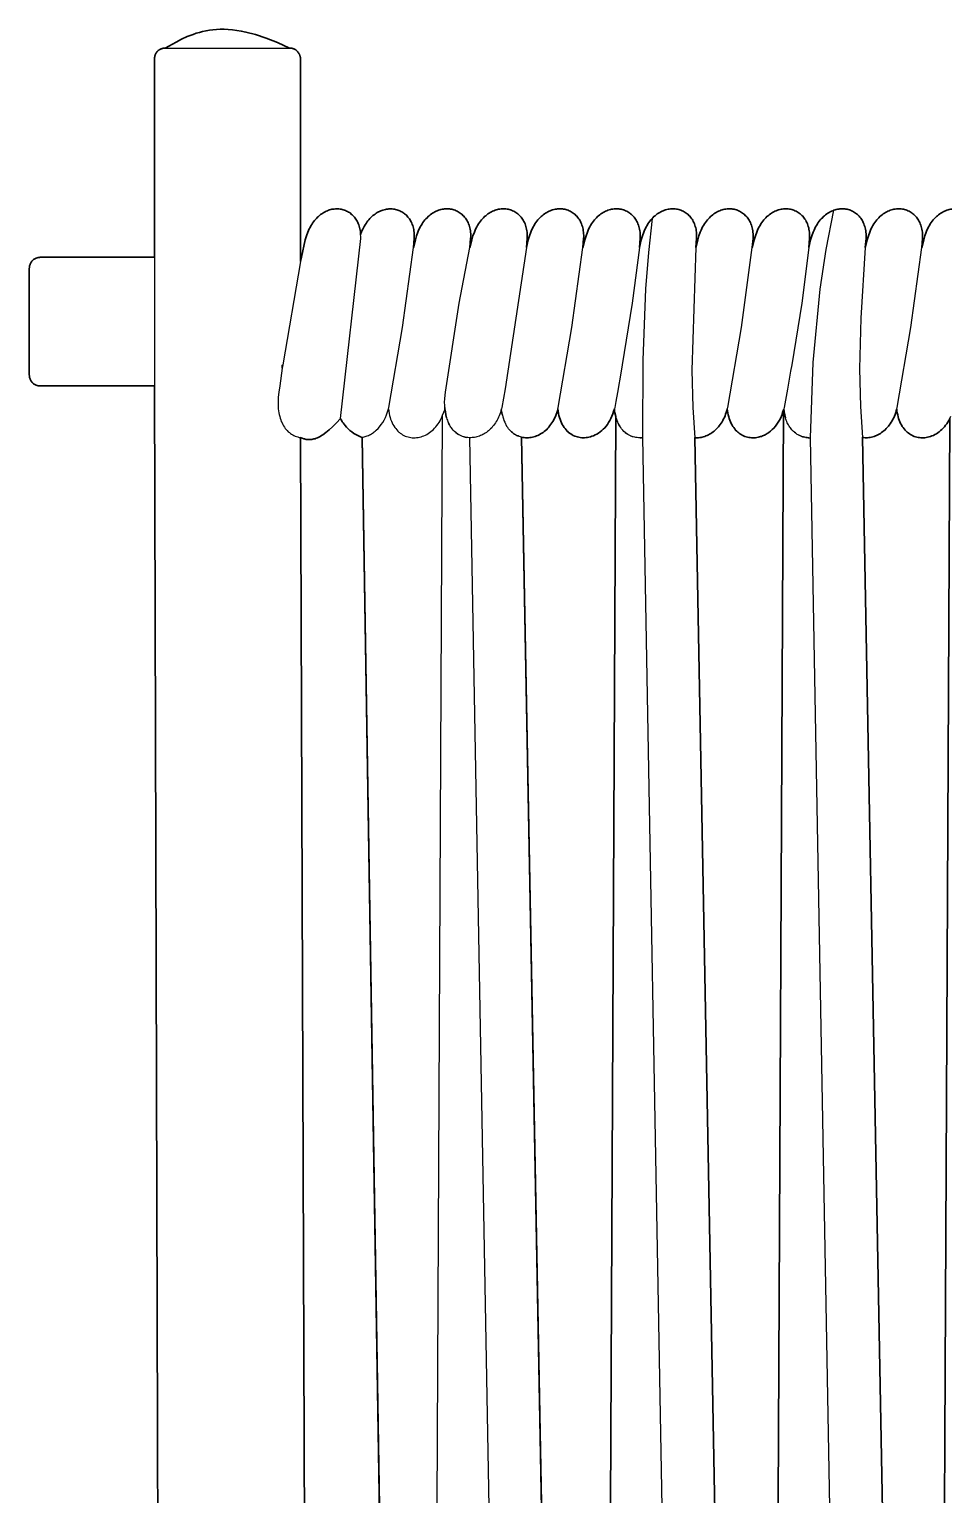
# Model space of a CAD drawing. Header units: millimetres. Extents: x 0 to 1881, y -1115 to 723.
# Drawn here: x 116.5 to 218.2, y 551.6 to 713.3 of the extents above; entities that cross this region are included whole.
import ezdxf

# ---------------------------------------------------------------- set-up
doc = ezdxf.new("R2010")
doc.units = ezdxf.units.MM
doc.layers.add('Blocks', color=7, linetype='Continuous')
doc.layers.add('Blocks$Inner', color=7, linetype='Continuous', lineweight=25, true_color=0x007f00)
doc.layers.add('Blocks$Outline', color=7, linetype='Continuous', lineweight=35, true_color=0xff3f3f)

# ---------------------------------------------------------------- blocks, each defined once
blk = doc.blocks.new('PK4 Lounge Chair Front')
at = {"layer": 'Blocks$Inner'}
for p, q in [((162.38, 671.46), (162.43, 671.61)), ((199.74, 671.34), (198.3, 377.76)), ((181.23, 670.62), (179.8, 377.9)), ((218.08, 670.39), (216.65, 377.51)), ((153.25, 668.31), (157.94, 377.9)), ((176.26, 378.12), (170.84, 668.33)), ((182.28, 668.85), (182.42, 668.74)), ((202.54, 668.27), (202.71, 668.27))]:
    blk.add_line(p, q, dxfattribs=at)
for points in [[(146.44, 687.72), (146.44, 688.18), (146.44, 710.07), (146.44, 710.13), (146.43, 710.19), (146.43, 710.25), (146.42, 710.31), (146.4, 710.37), (146.39, 710.43), (146.37, 710.48), (146.35, 710.54), (146.32, 710.59), (146.3, 710.64), (146.27, 710.69), (146.24, 710.74), (146.2, 710.79), (146.17, 710.83), (146.13, 710.88), (146.09, 710.92), (146.05, 710.96), (146.01, 711), (145.96, 711.03), (145.92, 711.07), (145.87, 711.1), (145.82, 711.13), (145.77, 711.16), (145.71, 711.18), (145.66, 711.2), (145.61, 711.22), (145.55, 711.24), (145.49, 711.25), (145.43, 711.26), (145.37, 711.27), (145.31, 711.27), (145.25, 711.28), (143.91, 711.89), (142.66, 712.38), (141.5, 712.76), (140.42, 713.04), (139.91, 713.15), (139.41, 713.23), (138.94, 713.29), (138.48, 713.33), (138.03, 713.35), (137.6, 713.35), (137.19, 713.33), (136.78, 713.3), (136.39, 713.25), (136.02, 713.18), (135.65, 713.1), (135.29, 713.01), (134.94, 712.91), (134.61, 712.79), (133.95, 712.54), (133.32, 712.25), (132.71, 711.94), (131.52, 711.28), (145.25, 711.28)], [(131.52, 711.28), (131.46, 711.27), (131.4, 711.27), (131.34, 711.26), (131.28, 711.25), (131.22, 711.24), (131.17, 711.22), (131.11, 711.2), (131.06, 711.18), (131, 711.16), (130.95, 711.13), (130.9, 711.1), (130.86, 711.07), (130.81, 711.03), (130.76, 711), (130.72, 710.96), (130.68, 710.92), (130.64, 710.88), (130.6, 710.83), (130.57, 710.79), (130.53, 710.74), (130.5, 710.69), (130.47, 710.64), (130.45, 710.59), (130.42, 710.54), (130.41, 710.51), (130.4, 710.48), (130.38, 710.43), (130.37, 710.37), (130.36, 710.31), (130.34, 710.25), (130.34, 710.19), (130.33, 710.13), (130.33, 710.07), (130.33, 688.18), (130.33, 673.98), (131.02, 430.52)], [(150.87, 670.38), (150.87, 670.38), (150.87, 670.38), (150.87, 670.39), (153.09, 690.24), (153.09, 690.36), (153.09, 690.48), (153.08, 690.7), (153.07, 690.87), (153.05, 691.03), (153.03, 691.19), (153, 691.34), (152.96, 691.49), (152.92, 691.63), (152.88, 691.77), (152.82, 691.9), (152.77, 692.03), (152.7, 692.16), (152.64, 692.28), (152.57, 692.39), (152.49, 692.5), (152.41, 692.6), (152.32, 692.7), (152.23, 692.79), (152.14, 692.88), (152.05, 692.96), (151.95, 693.04), (151.84, 693.11), (151.74, 693.18), (151.63, 693.24), (151.52, 693.29), (151.41, 693.34), (151.29, 693.39), (151.17, 693.42), (151.05, 693.46), (150.93, 693.48), (150.81, 693.5), (150.68, 693.52), (150.56, 693.53), (150.43, 693.53), (150.31, 693.52), (150.18, 693.51), (150.05, 693.5), (149.92, 693.48), (149.79, 693.45), (149.66, 693.41), (149.54, 693.37), (149.41, 693.32), (149.28, 693.27), (149.16, 693.21), (149.03, 693.14), (148.91, 693.07), (148.79, 692.99), (148.67, 692.9), (148.55, 692.81), (148.43, 692.7), (148.32, 692.6), (148.2, 692.48), (148.09, 692.36), (147.99, 692.23), (147.88, 692.09), (147.78, 691.95), (147.68, 691.8), (147.59, 691.64), (147.5, 691.48), (147.41, 691.31), (147.25, 690.94), (147.11, 690.54), (146.98, 690.12), (146.54, 688.18), (146.44, 687.72), (144.5, 676.3), (144.44, 675.96), (144.44, 676.29), (144.5, 676.3)], [(147.53, 376.1), (146.44, 668.28), (146.8, 668.16), (146.89, 668.14), (146.98, 668.11), (147.08, 668.09), (147.17, 668.08), (147.27, 668.07), (147.37, 668.06), (147.48, 668.06), (147.59, 668.07), (147.7, 668.08), (147.81, 668.1), (147.93, 668.13), (148.06, 668.16), (148.18, 668.21), (148.32, 668.27), (148.46, 668.33), (148.6, 668.41), (148.75, 668.5), (148.91, 668.6), (149.24, 668.84), (149.6, 669.13), (149.99, 669.48), (150.41, 669.9), (150.87, 670.39), (150.87, 670.38), (150.88, 670.37), (150.9, 670.32), (150.93, 670.25), (150.99, 670.15), (151.05, 670.04), (151.14, 669.9), (151.25, 669.75), (151.37, 669.6), (151.52, 669.43), (151.69, 669.26), (151.89, 669.08), (152.1, 668.91), (152.35, 668.74), (152.48, 668.66), (152.62, 668.59), (152.76, 668.51), (152.92, 668.44), (153.08, 668.37), (153.25, 668.31), (153.36, 668.33), (153.48, 668.36), (153.59, 668.39), (153.71, 668.43), (153.82, 668.47), (153.94, 668.52), (154.05, 668.58), (154.16, 668.63), (154.27, 668.7), (154.38, 668.77), (154.49, 668.84), (154.59, 668.92), (154.7, 669), (154.8, 669.09), (155, 669.27), (155.18, 669.48), (155.36, 669.71), (155.53, 669.95), (155.68, 670.22), (155.82, 670.5), (155.95, 670.8), (156.06, 671.12), (156.15, 671.46), (156.19, 671.61), (157.71, 680.43), (158.91, 689.27), (158.99, 690.24), (159, 690.42), (159, 690.6), (158.99, 690.76), (158.98, 690.93), (158.96, 691.09), (158.94, 691.24), (158.91, 691.39), (158.87, 691.54), (158.83, 691.68), (158.78, 691.82), (158.73, 691.95), (158.67, 692.08), (158.6, 692.2), (158.53, 692.31), (158.46, 692.43), (158.38, 692.53), (158.3, 692.63), (158.22, 692.73), (158.13, 692.82), (158.03, 692.91), (157.94, 692.99), (157.84, 693.06), (157.73, 693.13), (157.63, 693.2), (157.52, 693.25), (157.41, 693.31), (157.29, 693.35), (157.18, 693.4), (157.06, 693.43), (156.94, 693.46), (156.82, 693.49), (156.7, 693.5), (156.57, 693.52), (156.45, 693.52), (156.32, 693.52), (156.19, 693.52), (156.07, 693.51), (155.94, 693.49), (155.81, 693.46), (155.68, 693.43), (155.55, 693.4), (155.43, 693.36), (155.3, 693.31), (155.17, 693.25), (155.05, 693.19), (154.92, 693.12), (154.8, 693.04), (154.68, 692.96), (154.56, 692.87), (154.44, 692.78), (154.32, 692.67), (154.21, 692.57), (154.1, 692.45), (153.99, 692.33), (153.88, 692.2), (153.78, 692.06), (153.68, 691.91), (153.58, 691.76), (153.49, 691.6), (153.4, 691.44), (153.31, 691.27), (153.23, 691.09), (153.08, 690.7)], [(165.14, 689.27), (165.22, 690.24), (165.23, 690.43), (165.23, 690.61), (165.23, 690.79), (165.21, 690.96), (165.19, 691.12), (165.16, 691.29), (165.13, 691.44), (165.09, 691.59), (165.04, 691.74), (164.99, 691.88), (164.93, 692.01), (164.86, 692.14), (164.79, 692.27), (164.72, 692.39), (164.64, 692.5), (164.56, 692.61), (164.47, 692.71), (164.37, 692.81), (164.28, 692.9), (164.18, 692.98), (164.07, 693.06), (163.96, 693.13), (163.85, 693.2), (163.74, 693.26), (163.62, 693.32), (163.5, 693.37), (163.38, 693.41), (163.26, 693.45), (163.13, 693.48), (163, 693.5), (162.87, 693.52), (162.74, 693.53), (162.61, 693.53), (162.48, 693.53), (162.35, 693.52), (162.21, 693.51), (162.08, 693.48), (161.94, 693.45), (161.81, 693.42), (161.68, 693.37), (161.54, 693.32), (161.41, 693.27), (161.28, 693.2), (161.15, 693.13), (161.02, 693.05), (160.89, 692.97), (160.77, 692.87), (160.65, 692.77), (160.52, 692.67), (160.41, 692.55), (160.29, 692.43), (160.18, 692.3), (160.07, 692.16), (159.96, 692.01), (159.86, 691.86), (159.76, 691.7), (159.66, 691.53), (159.57, 691.35), (159.48, 691.16), (159.4, 690.97), (159.25, 690.56), (159.12, 690.12), (158.91, 689.27)], [(162.33, 671.27), (162.36, 671.36), (162.38, 671.46), (162.36, 671.81), (162.35, 672.18), (162.37, 672.57), (162.4, 672.98), (162.43, 673.29), (163.95, 683.13), (165.14, 689.27), (165.35, 690.12), (165.48, 690.56), (165.63, 690.97), (165.71, 691.16), (165.8, 691.35), (165.89, 691.53), (165.99, 691.7), (166.09, 691.86), (166.19, 692.01), (166.3, 692.16), (166.41, 692.3), (166.52, 692.43), (166.64, 692.55), (166.76, 692.67), (166.88, 692.77), (167, 692.87), (167.13, 692.97), (167.25, 693.05), (167.38, 693.13), (167.51, 693.2), (167.64, 693.27), (167.78, 693.32), (167.91, 693.37), (168.04, 693.42), (168.18, 693.45), (168.31, 693.48), (168.44, 693.51), (168.58, 693.52), (168.71, 693.53), (168.84, 693.53), (168.98, 693.53), (169.11, 693.52), (169.24, 693.5), (169.36, 693.48), (169.49, 693.45), (169.61, 693.41), (169.74, 693.37), (169.85, 693.32), (169.97, 693.26), (170.09, 693.2), (170.2, 693.13), (170.3, 693.06), (170.41, 692.98), (170.51, 692.9), (170.61, 692.81), (170.7, 692.71), (170.79, 692.61), (170.87, 692.5), (170.95, 692.39), (171.03, 692.27), (171.1, 692.14), (171.16, 692.01), (171.22, 691.88), (171.27, 691.74), (171.32, 691.59), (171.36, 691.44), (171.39, 691.29), (171.42, 691.12), (171.44, 690.96), (171.46, 690.79), (171.46, 690.61), (171.46, 690.43), (171.46, 690.24), (171.38, 689.27), (169.03, 673.68), (168.66, 671.61), (168.61, 671.46), (168.56, 671.26), (168.5, 671.07), (168.44, 670.88), (168.37, 670.7), (168.3, 670.53), (168.22, 670.36), (168.14, 670.2), (168.05, 670.05), (167.96, 669.9), (167.86, 669.76), (167.76, 669.62), (167.65, 669.49), (167.55, 669.37), (167.43, 669.25), (167.32, 669.14), (167.2, 669.04), (167.08, 668.94)], [(190.07, 689.27), (190.15, 690.24), (190.16, 690.43), (190.16, 690.61), (190.15, 690.79), (190.14, 690.96), (190.12, 691.12), (190.09, 691.29), (190.06, 691.44), (190.01, 691.59), (189.97, 691.74), (189.91, 691.88), (189.86, 692.01), (189.79, 692.14), (189.72, 692.27), (189.65, 692.39), (189.57, 692.5), (189.48, 692.61), (189.4, 692.71), (189.3, 692.81), (189.21, 692.9), (189.1, 692.98), (189, 693.06), (188.89, 693.13), (188.78, 693.2), (188.67, 693.26), (188.55, 693.32), (188.43, 693.37), (188.31, 693.41), (188.19, 693.45), (188.06, 693.48), (187.93, 693.5), (187.8, 693.52), (187.67, 693.53), (187.54, 693.53), (187.41, 693.53), (187.27, 693.52), (187.14, 693.51), (187.01, 693.48), (186.87, 693.45), (186.74, 693.42), (186.6, 693.37), (186.47, 693.32), (186.34, 693.27), (186.21, 693.2), (186.08, 693.13), (185.95, 693.05), (185.82, 692.97), (185.7, 692.87), (185.57, 692.77), (185.45, 692.67), (185.33, 692.55), (185.22, 692.43), (185.1, 692.3), (184.99, 692.16), (184.89, 692.01), (184.78, 691.86), (184.69, 691.7), (184.59, 691.53), (184.5, 691.35), (184.41, 691.16), (184.33, 690.97), (184.18, 690.56), (184.05, 690.12), (183.84, 689.27), (183.05, 683.13), (181.95, 676.31), (181.84, 675.63), (181.42, 673.26), (181.24, 672.25), (181.12, 671.61), (181.08, 671.46), (181, 671.17), (180.91, 670.9), (180.81, 670.64), (180.7, 670.4), (180.58, 670.17), (180.45, 669.95), (180.31, 669.74), (180.16, 669.55), (180.01, 669.37), (179.85, 669.2), (179.68, 669.05), (179.51, 668.91), (179.33, 668.78), (179.14, 668.67), (178.96, 668.57), (178.77, 668.49), (178.61, 668.43), (178.45, 668.38), (178.28, 668.33), (178.12, 668.3), (177.96, 668.28), (177.8, 668.27), (177.64, 668.27), (177.48, 668.27), (177.32, 668.29), (177.16, 668.32), (177, 668.35), (176.85, 668.4), (176.7, 668.45), (176.55, 668.52), (176.41, 668.6), (176.27, 668.68), (176.14, 668.78), (176, 668.89), (175.94, 668.94), (175.88, 669), (175.76, 669.13), (175.64, 669.27), (175.53, 669.41), (175.43, 669.57), (175.33, 669.74), (175.24, 669.92), (175.16, 670.1), (175.09, 670.3), (175.02, 670.51), (174.96, 670.73), (174.91, 670.96), (174.88, 671.21), (174.85, 671.46), (174.79, 671.24), (174.72, 671.02), (174.65, 670.82), (174.57, 670.62), (174.48, 670.43), (174.39, 670.25), (174.3, 670.07), (174.19, 669.91), (174.08, 669.75), (173.97, 669.6), (173.85, 669.45), (173.73, 669.32), (173.61, 669.19), (173.48, 669.07), (173.34, 668.96), (173.21, 668.86), (173.07, 668.76), (172.93, 668.68), (172.78, 668.6), (172.64, 668.53), (172.49, 668.46), (172.34, 668.41), (172.19, 668.36), (172.04, 668.33), (171.89, 668.3), (171.74, 668.28), (171.59, 668.27), (171.44, 668.26), (171.28, 668.27), (171.14, 668.28), (170.99, 668.3), (170.84, 668.33), (170.71, 668.37), (170.58, 668.41), (170.45, 668.46), (170.32, 668.52), (170.38, 668.49), (170.45, 668.46)], [(177.61, 689.27), (177.69, 690.24), (177.7, 690.43), (177.7, 690.61), (177.69, 690.79), (177.68, 690.96), (177.65, 691.12), (177.63, 691.29), (177.59, 691.44), (177.55, 691.59), (177.5, 691.74), (177.45, 691.88), (177.39, 692.01), (177.33, 692.14), (177.26, 692.27), (177.18, 692.39), (177.1, 692.5), (177.02, 692.61), (176.93, 692.71), (176.84, 692.81), (176.74, 692.9), (176.64, 692.98), (176.54, 693.06), (176.43, 693.13), (176.32, 693.2), (176.2, 693.26), (176.09, 693.32), (175.97, 693.37), (175.85, 693.41), (175.72, 693.45), (175.6, 693.48), (175.47, 693.5), (175.34, 693.52), (175.21, 693.53), (175.08, 693.53), (174.94, 693.53), (174.81, 693.52), (174.68, 693.51), (174.54, 693.48), (174.41, 693.45), (174.27, 693.42), (174.14, 693.37), (174.01, 693.32), (173.88, 693.27), (173.74, 693.2), (173.61, 693.13), (173.49, 693.05), (173.36, 692.97), (173.23, 692.87), (173.11, 692.77), (172.99, 692.67), (172.87, 692.55), (172.75, 692.43), (172.64, 692.3), (172.53, 692.16), (172.42, 692.01), (172.32, 691.86), (172.22, 691.7), (172.13, 691.53), (172.03, 691.35), (171.95, 691.16), (171.86, 690.97), (171.71, 690.56), (171.58, 690.12), (171.38, 689.27)], [(174.85, 671.46), (174.89, 671.61), (176.4, 680.43), (177.61, 689.27), (177.82, 690.12), (177.95, 690.56), (178.1, 690.97), (178.18, 691.16), (178.27, 691.35), (178.36, 691.53), (178.45, 691.7), (178.55, 691.86), (178.66, 692.01), (178.76, 692.16), (178.87, 692.3), (178.99, 692.43), (179.1, 692.55), (179.22, 692.67), (179.34, 692.77), (179.46, 692.87), (179.59, 692.97), (179.72, 693.05), (179.85, 693.13), (179.98, 693.2), (180.11, 693.27), (180.24, 693.32), (180.37, 693.37), (180.51, 693.42), (180.64, 693.45), (180.77, 693.48), (180.91, 693.51), (181.04, 693.52), (181.18, 693.53), (181.31, 693.53), (181.44, 693.53), (181.57, 693.52), (181.7, 693.5), (181.83, 693.48), (181.95, 693.45), (182.08, 693.41), (182.2, 693.37), (182.32, 693.32), (182.44, 693.26), (182.55, 693.2), (182.66, 693.13), (182.77, 693.06), (182.87, 692.98), (182.97, 692.9), (183.07, 692.81), (183.16, 692.71), (183.25, 692.61), (183.34, 692.5), (183.42, 692.39), (183.49, 692.27), (183.56, 692.14), (183.62, 692.01), (183.68, 691.88), (183.74, 691.74), (183.78, 691.59), (183.82, 691.44), (183.86, 691.29), (183.89, 691.12), (183.91, 690.96), (183.92, 690.79), (183.93, 690.61), (183.93, 690.43), (183.92, 690.24), (183.84, 689.27)], [(183.91, 668.26), (184.06, 668.27), (184.21, 668.28), (184.27, 676.82), (184.57, 684.69), (184.87, 688.71), (185.28, 692.48)], [(189.95, 668.27), (190.09, 668.26), (190.22, 668.26), (190.36, 668.27), (190.5, 668.28), (190.64, 668.31), (190.78, 668.33), (190.91, 668.37), (191.05, 668.41), (191.19, 668.46), (191.32, 668.52), (191.45, 668.58), (191.59, 668.65), (191.72, 668.73), (191.84, 668.81), (191.97, 668.91), (192.09, 669), (192.21, 669.11), (192.33, 669.22), (192.44, 669.33), (192.56, 669.46), (192.66, 669.59), (192.77, 669.73), (192.87, 669.87), (192.96, 670.02), (193.05, 670.18), (193.14, 670.34), (193.22, 670.51), (193.29, 670.69), (193.36, 670.87), (193.43, 671.06), (193.49, 671.26), (193.54, 671.46), (193.59, 671.61), (195.1, 680.43), (196.3, 689.27), (196.38, 690.24), (196.39, 690.43), (196.39, 690.61), (196.39, 690.79), (196.37, 690.96), (196.35, 691.12), (196.32, 691.29), (196.29, 691.44), (196.25, 691.59), (196.2, 691.74), (196.15, 691.88), (196.09, 692.01), (196.02, 692.14), (195.95, 692.27), (195.88, 692.39), (195.8, 692.5), (195.72, 692.61), (195.63, 692.71), (195.53, 692.81), (195.44, 692.9), (195.34, 692.98), (195.23, 693.06), (195.12, 693.13), (195.01, 693.2), (194.9, 693.26), (194.78, 693.32), (194.66, 693.37), (194.54, 693.41), (194.42, 693.45), (194.29, 693.48), (194.16, 693.5), (194.03, 693.52), (193.9, 693.53), (193.77, 693.53), (193.64, 693.53), (193.51, 693.52), (193.37, 693.51), (193.24, 693.48), (193.1, 693.45), (192.97, 693.42), (192.84, 693.37), (192.7, 693.32), (192.57, 693.27), (192.44, 693.2), (192.31, 693.13), (192.18, 693.05), (192.05, 692.97), (191.93, 692.87), (191.81, 692.77), (191.68, 692.67), (191.57, 692.55), (191.45, 692.43), (191.34, 692.3), (191.23, 692.16), (191.12, 692.01), (191.02, 691.86), (190.92, 691.7), (190.82, 691.53), (190.73, 691.35), (190.64, 691.16), (190.56, 690.97), (190.41, 690.56), (190.28, 690.12), (190.07, 689.27), (189.63, 675.73), (189.74, 671.62), (189.95, 668.27), (195.37, 377.83)], [(208.77, 689.27), (208.85, 690.24), (208.86, 690.43), (208.86, 690.61), (208.85, 690.79), (208.84, 690.96), (208.81, 691.12), (208.79, 691.29), (208.75, 691.44), (208.71, 691.59), (208.66, 691.74), (208.61, 691.88), (208.55, 692.01), (208.49, 692.14), (208.42, 692.27), (208.34, 692.39), (208.26, 692.5), (208.18, 692.61), (208.09, 692.71), (208, 692.81), (207.9, 692.9), (207.8, 692.98), (207.7, 693.06), (207.59, 693.13), (207.48, 693.2), (207.36, 693.26), (207.25, 693.32), (207.13, 693.37), (207.01, 693.41), (206.88, 693.45), (206.76, 693.48), (206.63, 693.5), (206.5, 693.52), (206.37, 693.53), (206.24, 693.53), (206.1, 693.53), (205.97, 693.52), (205.84, 693.51), (205.7, 693.48), (205.57, 693.45), (205.43, 693.42), (205.3, 693.37), (205.17, 693.32), (205.04, 693.27), (204.9, 693.2), (204.77, 693.13), (204.64, 693.05), (204.52, 692.97), (204.39, 692.87), (204.27, 692.77), (204.15, 692.67), (204.03, 692.55), (203.91, 692.43), (203.8, 692.3), (203.69, 692.16), (203.58, 692.01), (203.48, 691.86), (203.38, 691.7), (203.29, 691.53), (203.19, 691.35), (203.11, 691.16), (203.02, 690.97), (202.87, 690.56), (202.74, 690.12), (202.54, 689.27), (202.62, 690.24), (202.62, 690.43), (202.62, 690.61), (202.62, 690.79), (202.6, 690.96), (202.58, 691.12), (202.55, 691.29), (202.52, 691.44), (202.48, 691.59), (202.43, 691.74), (202.38, 691.88), (202.32, 692.01), (202.26, 692.14), (202.19, 692.27), (202.11, 692.39), (202.03, 692.5), (201.95, 692.61), (201.86, 692.71), (201.77, 692.81), (201.67, 692.9), (201.57, 692.98), (201.46, 693.06), (201.36, 693.13), (201.25, 693.2), (201.13, 693.26), (201.01, 693.32), (200.9, 693.37), (200.77, 693.41), (200.65, 693.45), (200.52, 693.48), (200.4, 693.5), (200.27, 693.52), (200.14, 693.53), (200, 693.53), (199.87, 693.53), (199.74, 693.52), (199.6, 693.51), (199.47, 693.48), (199.34, 693.45), (199.2, 693.42), (199.07, 693.37), (198.94, 693.32), (198.8, 693.27), (198.67, 693.2), (198.54, 693.13), (198.41, 693.05), (198.29, 692.97), (198.16, 692.87), (198.04, 692.77), (197.92, 692.67), (197.8, 692.55), (197.68, 692.43), (197.57, 692.3), (197.46, 692.16), (197.35, 692.01), (197.25, 691.86), (197.15, 691.7), (197.05, 691.53), (196.96, 691.35), (196.87, 691.16), (196.79, 690.97), (196.64, 690.56), (196.51, 690.12), (196.3, 689.27)], [(204.04, 377.21), (204.89, 548.19), (202.71, 668.27), (203.03, 676.58), (203.8, 684.68), (204.45, 689.05), (205.3, 693.38)], [(213.87, 378), (208.45, 668.3), (208.59, 668.28), (208.74, 668.27), (208.88, 668.27), (209.02, 668.27), (209.17, 668.29), (209.31, 668.31), (209.46, 668.34), (209.6, 668.37), (209.74, 668.42), (209.88, 668.47), (210.02, 668.53), (210.16, 668.6), (210.3, 668.67), (210.44, 668.75), (210.57, 668.84), (210.7, 668.94), (210.83, 669.04), (210.95, 669.15), (211.07, 669.27), (211.19, 669.39), (211.31, 669.53), (211.42, 669.67), (211.52, 669.81), (211.62, 669.97), (211.72, 670.13), (211.81, 670.3), (211.9, 670.47), (211.98, 670.66), (212.05, 670.85), (212.12, 671.04), (212.18, 671.25), (212.24, 671.46), (212.28, 671.61), (213.79, 680.43), (215, 689.27), (215.08, 690.24), (215.09, 690.43), (215.09, 690.61), (215.08, 690.79), (215.07, 690.96), (215.05, 691.12), (215.02, 691.29), (214.98, 691.44), (214.94, 691.59), (214.9, 691.74), (214.84, 691.88), (214.78, 692.01), (214.72, 692.14), (214.65, 692.27), (214.58, 692.39), (214.5, 692.5), (214.41, 692.61), (214.32, 692.71), (214.23, 692.81), (214.13, 692.9), (214.03, 692.98), (213.93, 693.06), (213.82, 693.13), (213.71, 693.2), (213.6, 693.26), (213.48, 693.32), (213.36, 693.37), (213.24, 693.41), (213.11, 693.45), (212.99, 693.48), (212.86, 693.5), (212.73, 693.52), (212.6, 693.53), (212.47, 693.53), (212.34, 693.53), (212.2, 693.52), (212.07, 693.51), (211.93, 693.48), (211.8, 693.45), (211.67, 693.42), (211.53, 693.37), (211.4, 693.32), (211.27, 693.27), (211.14, 693.2), (211.01, 693.13), (210.88, 693.05), (210.75, 692.97), (210.62, 692.87), (210.5, 692.77), (210.38, 692.67), (210.26, 692.55), (210.15, 692.43), (210.03, 692.3), (209.92, 692.16), (209.82, 692.01), (209.71, 691.86), (209.61, 691.7), (209.52, 691.53), (209.43, 691.35), (209.34, 691.16), (209.26, 690.97), (209.11, 690.56), (208.97, 690.12), (208.77, 689.27), (208.28, 681.46), (208.14, 675.86), (208.24, 671.71), (208.45, 668.3)], [(212.24, 671.46), (212.26, 671.22), (212.3, 671), (212.34, 670.78), (212.39, 670.58), (212.45, 670.38), (212.52, 670.19), (212.59, 670.01), (212.67, 669.84), (212.76, 669.68), (212.85, 669.52), (212.94, 669.38), (213.05, 669.25), (213.15, 669.12), (213.27, 669), (213.38, 668.89), (213.5, 668.79), (213.63, 668.7), (213.76, 668.62), (213.89, 668.54), (214.03, 668.48), (214.16, 668.42), (214.3, 668.37), (214.45, 668.33), (214.59, 668.3), (214.74, 668.28), (214.89, 668.26), (215.03, 668.26), (215.18, 668.26), (215.33, 668.27), (215.48, 668.29), (215.63, 668.32), (215.78, 668.35), (215.95, 668.4), (216.12, 668.46), (216.29, 668.53), (216.45, 668.62), (216.61, 668.71), (216.77, 668.81), (216.92, 668.92), (217.07, 669.05), (217.22, 669.18), (217.36, 669.32), (217.49, 669.47), (217.62, 669.64), (217.75, 669.81), (217.87, 669.99), (217.98, 670.18), (218.08, 670.39), (218.2, 670.63)], [(218.3, 693.51), (218.17, 693.48), (218.03, 693.45), (217.9, 693.42), (217.76, 693.37), (217.63, 693.32), (217.5, 693.27), (217.37, 693.2), (217.24, 693.13), (217.11, 693.05), (216.98, 692.97), (216.86, 692.87), (216.73, 692.77), (216.61, 692.67), (216.49, 692.55), (216.38, 692.43), (216.26, 692.3), (216.15, 692.16), (216.05, 692.01), (215.94, 691.86), (215.84, 691.7), (215.75, 691.53), (215.66, 691.35), (215.57, 691.16), (215.49, 690.97), (215.34, 690.56), (215.21, 690.12), (215, 689.27)], [(202.54, 689.27), (201.75, 683.13), (200.65, 676.31), (200.53, 675.63), (200.18, 673.61), (199.82, 671.61), (199.77, 671.46), (199.82, 671.11), (199.88, 670.78), (199.96, 670.48), (199.88, 670.78), (199.82, 671.11)], [(130.33, 673.98), (117.71, 673.98), (117.68, 673.99), (117.65, 673.99), (117.59, 673.99), (117.53, 674), (117.47, 674.01), (117.42, 674.02), (117.36, 674.04), (117.3, 674.06), (117.25, 674.08), (117.2, 674.1), (117.15, 674.13), (117.1, 674.16), (117.05, 674.19), (117, 674.23), (116.98, 674.24), (116.96, 674.26), (116.91, 674.3), (116.87, 674.34), (116.83, 674.38), (116.8, 674.43), (116.76, 674.47), (116.73, 674.52), (116.7, 674.57), (116.67, 674.62), (116.64, 674.67), (116.62, 674.72), (116.6, 674.78), (116.58, 674.83), (116.56, 674.89), (116.55, 674.95), (116.54, 675.01), (116.53, 675.07), (116.53, 675.13), (116.52, 675.19), (116.52, 686.97), (116.53, 687.03), (116.53, 687.09), (116.54, 687.15), (116.55, 687.21), (116.56, 687.27), (116.58, 687.33), (116.6, 687.38), (116.62, 687.44), (116.64, 687.49), (116.67, 687.54), (116.7, 687.59), (116.73, 687.64), (116.76, 687.69), (116.8, 687.74), (116.83, 687.78), (116.87, 687.82), (116.91, 687.86), (116.96, 687.9), (117, 687.94), (117.05, 687.97), (117.1, 688), (117.15, 688.03), (117.2, 688.06), (117.25, 688.08), (117.3, 688.1), (117.36, 688.12), (117.42, 688.14), (117.47, 688.15), (117.53, 688.16), (117.59, 688.17), (117.65, 688.17), (117.71, 688.18), (130.33, 688.18)], [(144.44, 675.96), (144.16, 673.98), (144.06, 673.29), (144, 672.73), (143.97, 672.2), (143.97, 671.95), (143.98, 671.7), (144, 671.47), (144.03, 671.24), (144.06, 671.03), (144.1, 670.82), (144.15, 670.62), (144.2, 670.42), (144.27, 670.24), (144.33, 670.06), (144.41, 669.9), (144.49, 669.74), (144.58, 669.58), (144.67, 669.44), (144.77, 669.3), (144.88, 669.17), (144.99, 669.05), (145.1, 668.93), (145.22, 668.83), (145.34, 668.74), (145.47, 668.65), (145.6, 668.57), (145.73, 668.5), (145.87, 668.44), (146.01, 668.39), (146.15, 668.35), (146.29, 668.31), (146.44, 668.28)], [(162.35, 672.18), (162.37, 672.57), (162.4, 672.98)], [(156.15, 671.46), (156.18, 671.21), (156.22, 670.96), (156.27, 670.73), (156.33, 670.51), (156.39, 670.3), (156.47, 670.1), (156.55, 669.92), (156.64, 669.74), (156.73, 669.57), (156.84, 669.41), (156.95, 669.27), (157.06, 669.13), (157.18, 669), (157.24, 668.94), (157.31, 668.89), (157.37, 668.83), (157.44, 668.78), (157.51, 668.73), (157.58, 668.68), (157.72, 668.6), (157.79, 668.56), (157.86, 668.52), (158.01, 668.45), (158.16, 668.4), (158.31, 668.35), (158.46, 668.32), (158.62, 668.29), (158.78, 668.27), (158.94, 668.27), (159.1, 668.27), (159.26, 668.28), (159.43, 668.3), (159.59, 668.33), (159.75, 668.38), (159.91, 668.43), (160.07, 668.49), (160.23, 668.56), (160.38, 668.64), (160.54, 668.73), (160.69, 668.83), (160.83, 668.94), (160.97, 669.05), (161.11, 669.18), (161.25, 669.32), (161.38, 669.47), (161.5, 669.62), (161.62, 669.79), (161.73, 669.96), (161.84, 670.14), (161.94, 670.33), (162.04, 670.53), (162.13, 670.74)], [(160.69, 377.58), (162.13, 670.74), (162.26, 671.09), (162.33, 671.27), (162.36, 671.36), (162.38, 671.46), (162.43, 671.11), (162.49, 670.78), (162.57, 670.48), (162.61, 670.33), (162.66, 670.19), (162.72, 670.05), (162.77, 669.92), (162.83, 669.8), (162.9, 669.68)], [(168.64, 671.22), (168.61, 671.46), (168.56, 671.26), (168.5, 671.07)], [(181.29, 670.41), (181.36, 670.22), (181.43, 670.03), (181.36, 670.22), (181.29, 670.41), (181.23, 670.62), (181.14, 671.02), (181.1, 671.23), (181.08, 671.46)], [(199.77, 671.46), (199.74, 671.34), (199.65, 671.04), (199.55, 670.75), (199.43, 670.48), (199.3, 670.22), (199.16, 669.98), (199.01, 669.75), (198.93, 669.64), (198.85, 669.54), (198.68, 669.34), (198.5, 669.16), (198.32, 669), (198.13, 668.85), (198.03, 668.78), (197.93, 668.72), (197.73, 668.6), (197.63, 668.55), (197.52, 668.5), (197.42, 668.46), (197.32, 668.42), (197.21, 668.39), (197.1, 668.36), (196.95, 668.32), (196.8, 668.29), (196.65, 668.27), (196.5, 668.26), (196.35, 668.26), (196.2, 668.26), (196.05, 668.28), (195.91, 668.3), (195.76, 668.33), (195.62, 668.37), (195.48, 668.42), (195.34, 668.47), (195.2, 668.54), (195.07, 668.61), (194.94, 668.7), (194.81, 668.79), (194.69, 668.89), (194.58, 669), (194.46, 669.11), (194.36, 669.24), (194.25, 669.38), (194.15, 669.52), (194.06, 669.67), (193.98, 669.84), (193.9, 670.01), (193.82, 670.19), (193.76, 670.38), (193.7, 670.57), (193.65, 670.78), (193.6, 671), (193.57, 671.22), (193.54, 671.46)], [(162.57, 670.48), (162.49, 670.78), (162.43, 671.11)], [(163.58, 668.85), (163.44, 668.97), (163.31, 669.1), (163.19, 669.25), (163.11, 669.35), (163.04, 669.45), (162.97, 669.56), (162.9, 669.68), (162.83, 669.8), (162.77, 669.92), (162.72, 670.05)], [(168.05, 670.05), (167.96, 669.9), (167.86, 669.76), (167.76, 669.62), (167.65, 669.49), (167.55, 669.37)], [(168.72, 670.77), (168.68, 670.99), (168.64, 671.22), (168.68, 670.99), (168.72, 670.77), (168.77, 670.56), (168.83, 670.35), (168.9, 670.16), (168.98, 669.98), (169.06, 669.81), (169.14, 669.66), (169.23, 669.51), (169.32, 669.38)], [(169.51, 669.14), (169.41, 669.25), (169.32, 669.38), (169.23, 669.51), (169.14, 669.66)], [(186.39, 548.19), (184.21, 668.28), (184.06, 668.27), (183.91, 668.26), (183.76, 668.27), (183.61, 668.28), (183.46, 668.3), (183.32, 668.33), (183.17, 668.36), (183.03, 668.41), (182.95, 668.44), (182.87, 668.47), (182.79, 668.51), (182.71, 668.55), (182.64, 668.59), (182.56, 668.64), (182.42, 668.74), (182.35, 668.79), (182.28, 668.85), (182.14, 668.97), (182.01, 669.1), (181.88, 669.25), (181.78, 669.38), (181.68, 669.53), (181.59, 669.69), (181.51, 669.86), (181.43, 670.03)], [(181.51, 669.86), (181.59, 669.69), (181.68, 669.53)], [(202.19, 668.3), (202.36, 668.28), (202.45, 668.27), (202.54, 668.27), (202.36, 668.28), (202.28, 668.29), (202.19, 668.3), (202.11, 668.32), (202.02, 668.33), (201.94, 668.35), (201.85, 668.38), (201.69, 668.43), (201.61, 668.47), (201.53, 668.5), (201.37, 668.58), (201.26, 668.64), (201.16, 668.71), (201.05, 668.79), (200.95, 668.87), (200.85, 668.95), (200.76, 669.04), (200.67, 669.14), (200.58, 669.25), (200.5, 669.35), (200.43, 669.45), (200.36, 669.56), (200.29, 669.68), (200.22, 669.8), (200.16, 669.92), (200.11, 670.05), (200.05, 670.19), (200, 670.33), (199.96, 670.48)], [(200.29, 669.68), (200.22, 669.8), (200.16, 669.92), (200.11, 670.05)], [(164.52, 668.35), (164.43, 668.38), (164.33, 668.41), (164.25, 668.44), (164.17, 668.47), (164.02, 668.55), (163.94, 668.59), (163.87, 668.64), (163.79, 668.69), (163.72, 668.74), (163.65, 668.79), (163.58, 668.85), (163.72, 668.74), (163.87, 668.64)], [(164.33, 668.41), (164.17, 668.47), (164.1, 668.51), (164.02, 668.55)], [(167.32, 669.14), (167.2, 669.04), (167.08, 668.94), (166.96, 668.85), (166.84, 668.77), (166.71, 668.69), (166.58, 668.62), (166.45, 668.55), (166.32, 668.5), (166.19, 668.45), (166.05, 668.4), (165.92, 668.36), (165.78, 668.33), (165.65, 668.31), (165.51, 668.29), (165.38, 668.28), (165.24, 668.27), (165.11, 668.27), (164.91, 668.29), (164.81, 668.3), (164.71, 668.31), (164.62, 668.33), (164.52, 668.35), (164.62, 668.33), (164.71, 668.31)], [(165.11, 668.27), (167.28, 548.19), (166.43, 376.8)], [(166.05, 668.4), (165.92, 668.36), (165.78, 668.33), (165.65, 668.31)], [(170.19, 668.59), (170.07, 668.66), (170.01, 668.7), (169.95, 668.74), (169.84, 668.83), (169.73, 668.92), (169.62, 669.03), (169.51, 669.14), (169.62, 669.03), (169.73, 668.92), (169.84, 668.83), (169.95, 668.74), (170.07, 668.66), (170.19, 668.59), (170.32, 668.52)], [(182.87, 668.47), (183.03, 668.41), (183.1, 668.39), (183.17, 668.36)], [(200.95, 668.87), (201.05, 668.79), (201.16, 668.71), (201.26, 668.64)], [(201.37, 668.58), (201.53, 668.5), (201.61, 668.47), (201.69, 668.43), (201.77, 668.4), (201.85, 668.38), (202.02, 668.33)]]:
    blk.add_lwpolyline(points, dxfattribs=at)
at = {"layer": 'Blocks$Outline'}
for points in [[(146.44, 687.72), (146.44, 688.18), (146.44, 710.07), (146.44, 710.13), (146.43, 710.19), (146.43, 710.25), (146.42, 710.31), (146.4, 710.37), (146.39, 710.43), (146.37, 710.48), (146.35, 710.54), (146.32, 710.59), (146.3, 710.64), (146.27, 710.69), (146.24, 710.74), (146.2, 710.79), (146.17, 710.83), (146.13, 710.88), (146.09, 710.92), (146.05, 710.96), (146.01, 711), (145.96, 711.03), (145.92, 711.07), (145.87, 711.1), (145.82, 711.13), (145.77, 711.16), (145.71, 711.18), (145.66, 711.2), (145.61, 711.22), (145.55, 711.24), (145.49, 711.25), (145.43, 711.26), (145.37, 711.27), (145.31, 711.27), (145.25, 711.28), (143.91, 711.89), (142.66, 712.38), (141.5, 712.76), (140.42, 713.04), (139.91, 713.15), (139.41, 713.23), (138.94, 713.29), (138.48, 713.33), (138.03, 713.35), (137.6, 713.35), (137.19, 713.33), (136.78, 713.3), (136.39, 713.25), (136.02, 713.18), (135.65, 713.1), (135.29, 713.01), (134.94, 712.91), (134.61, 712.79), (133.95, 712.54), (133.32, 712.25), (132.71, 711.94), (131.52, 711.28)], [(131.52, 711.28), (131.46, 711.27), (131.4, 711.27), (131.34, 711.26), (131.28, 711.25), (131.22, 711.24), (131.17, 711.22), (131.11, 711.2), (131.06, 711.18), (131, 711.16), (130.95, 711.13), (130.9, 711.1), (130.86, 711.07), (130.81, 711.03), (130.76, 711), (130.72, 710.96), (130.68, 710.92), (130.64, 710.88), (130.6, 710.83), (130.57, 710.79), (130.53, 710.74), (130.5, 710.69), (130.47, 710.64), (130.45, 710.59), (130.42, 710.54), (130.41, 710.51), (130.4, 710.48), (130.38, 710.43), (130.37, 710.37), (130.36, 710.31), (130.34, 710.25), (130.34, 710.19), (130.33, 710.13), (130.33, 710.07), (130.33, 688.18)], [(153.08, 690.7), (153.07, 690.87), (153.05, 691.03), (153.03, 691.19), (153, 691.34), (152.96, 691.49), (152.92, 691.63), (152.88, 691.77), (152.82, 691.9), (152.77, 692.03), (152.7, 692.16), (152.64, 692.28), (152.57, 692.39), (152.49, 692.5), (152.41, 692.6), (152.32, 692.7), (152.23, 692.79), (152.14, 692.88), (152.05, 692.96), (151.95, 693.04), (151.84, 693.11), (151.74, 693.18), (151.63, 693.24), (151.52, 693.29), (151.41, 693.34), (151.29, 693.39), (151.17, 693.42), (151.05, 693.46), (150.93, 693.48), (150.81, 693.5), (150.68, 693.52), (150.56, 693.53), (150.43, 693.53), (150.31, 693.52), (150.18, 693.51), (150.05, 693.5), (149.92, 693.48), (149.79, 693.45), (149.66, 693.41), (149.54, 693.37), (149.41, 693.32), (149.28, 693.27), (149.16, 693.21), (149.03, 693.14), (148.91, 693.07), (148.79, 692.99), (148.67, 692.9), (148.55, 692.81), (148.43, 692.7), (148.32, 692.6), (148.2, 692.48), (148.09, 692.36), (147.99, 692.23), (147.88, 692.09), (147.78, 691.95), (147.68, 691.8), (147.59, 691.64), (147.5, 691.48), (147.41, 691.31), (147.25, 690.94), (147.11, 690.54), (146.98, 690.12), (146.54, 688.18), (146.44, 687.72)], [(158.91, 689.27), (158.99, 690.24), (159, 690.42), (159, 690.6), (158.99, 690.76), (158.98, 690.93), (158.96, 691.09), (158.94, 691.24), (158.91, 691.39), (158.87, 691.54), (158.83, 691.68), (158.78, 691.82), (158.73, 691.95), (158.67, 692.08), (158.6, 692.2), (158.53, 692.31), (158.46, 692.43), (158.38, 692.53), (158.3, 692.63), (158.22, 692.73), (158.13, 692.82), (158.03, 692.91), (157.94, 692.99), (157.84, 693.06), (157.73, 693.13), (157.63, 693.2), (157.52, 693.25), (157.41, 693.31), (157.29, 693.35), (157.18, 693.4), (157.06, 693.43), (156.94, 693.46), (156.82, 693.49), (156.7, 693.5), (156.57, 693.52), (156.45, 693.52), (156.32, 693.52), (156.19, 693.52), (156.07, 693.51), (155.94, 693.49), (155.81, 693.46), (155.68, 693.43), (155.55, 693.4), (155.43, 693.36), (155.3, 693.31), (155.17, 693.25), (155.05, 693.19), (154.92, 693.12), (154.8, 693.04), (154.68, 692.96), (154.56, 692.87), (154.44, 692.78), (154.32, 692.67), (154.21, 692.57), (154.1, 692.45), (153.99, 692.33), (153.88, 692.2), (153.78, 692.06), (153.68, 691.91), (153.58, 691.76), (153.49, 691.6), (153.4, 691.44), (153.31, 691.27), (153.23, 691.09), (153.08, 690.7)], [(165.14, 689.27), (165.22, 690.24), (165.23, 690.43), (165.23, 690.61), (165.23, 690.79), (165.21, 690.96), (165.19, 691.12), (165.16, 691.29), (165.13, 691.44), (165.09, 691.59), (165.04, 691.74), (164.99, 691.88), (164.93, 692.01), (164.86, 692.14), (164.79, 692.27), (164.72, 692.39), (164.64, 692.5), (164.56, 692.61), (164.47, 692.71), (164.37, 692.81), (164.28, 692.9), (164.18, 692.98), (164.07, 693.06), (163.96, 693.13), (163.85, 693.2), (163.74, 693.26), (163.62, 693.32), (163.5, 693.37), (163.38, 693.41), (163.26, 693.45), (163.13, 693.48), (163, 693.5), (162.87, 693.52), (162.74, 693.53), (162.61, 693.53), (162.48, 693.53), (162.35, 693.52), (162.21, 693.51), (162.08, 693.48), (161.94, 693.45), (161.81, 693.42), (161.68, 693.37), (161.54, 693.32), (161.41, 693.27), (161.28, 693.2), (161.15, 693.13), (161.02, 693.05), (160.89, 692.97), (160.77, 692.87), (160.65, 692.77), (160.52, 692.67), (160.41, 692.55), (160.29, 692.43), (160.18, 692.3), (160.07, 692.16), (159.96, 692.01), (159.86, 691.86), (159.76, 691.7), (159.66, 691.53), (159.57, 691.35), (159.48, 691.16), (159.4, 690.97), (159.25, 690.56), (159.12, 690.12), (158.91, 689.27)], [(171.38, 689.27), (171.46, 690.24), (171.46, 690.43), (171.46, 690.61), (171.46, 690.79), (171.44, 690.96), (171.42, 691.12), (171.39, 691.29), (171.36, 691.44), (171.32, 691.59), (171.27, 691.74), (171.22, 691.88), (171.16, 692.01), (171.1, 692.14), (171.03, 692.27), (170.95, 692.39), (170.87, 692.5), (170.79, 692.61), (170.7, 692.71), (170.61, 692.81), (170.51, 692.9), (170.41, 692.98), (170.3, 693.06), (170.2, 693.13), (170.09, 693.2), (169.97, 693.26), (169.85, 693.32), (169.74, 693.37), (169.61, 693.41), (169.49, 693.45), (169.36, 693.48), (169.24, 693.5), (169.11, 693.52), (168.98, 693.53), (168.84, 693.53), (168.71, 693.53), (168.58, 693.52), (168.44, 693.51), (168.31, 693.48), (168.18, 693.45), (168.04, 693.42), (167.91, 693.37), (167.78, 693.32), (167.64, 693.27), (167.51, 693.2), (167.38, 693.13), (167.25, 693.05), (167.13, 692.97), (167, 692.87), (166.88, 692.77), (166.76, 692.67), (166.64, 692.55), (166.52, 692.43), (166.41, 692.3), (166.3, 692.16), (166.19, 692.01), (166.09, 691.86), (165.99, 691.7), (165.89, 691.53), (165.8, 691.35), (165.71, 691.16), (165.63, 690.97), (165.48, 690.56), (165.35, 690.12), (165.14, 689.27)], [(177.61, 689.27), (177.69, 690.24), (177.7, 690.43), (177.7, 690.61), (177.69, 690.79), (177.68, 690.96), (177.65, 691.12), (177.63, 691.29), (177.59, 691.44), (177.55, 691.59), (177.5, 691.74), (177.45, 691.88), (177.39, 692.01), (177.33, 692.14), (177.26, 692.27), (177.18, 692.39), (177.1, 692.5), (177.02, 692.61), (176.93, 692.71), (176.84, 692.81), (176.74, 692.9), (176.64, 692.98), (176.54, 693.06), (176.43, 693.13), (176.32, 693.2), (176.2, 693.26), (176.09, 693.32), (175.97, 693.37), (175.85, 693.41), (175.72, 693.45), (175.6, 693.48), (175.47, 693.5), (175.34, 693.52), (175.21, 693.53), (175.08, 693.53), (174.94, 693.53), (174.81, 693.52), (174.68, 693.51), (174.54, 693.48), (174.41, 693.45), (174.27, 693.42), (174.14, 693.37), (174.01, 693.32), (173.88, 693.27), (173.74, 693.2), (173.61, 693.13), (173.49, 693.05), (173.36, 692.97), (173.23, 692.87), (173.11, 692.77), (172.99, 692.67), (172.87, 692.55), (172.75, 692.43), (172.64, 692.3), (172.53, 692.16), (172.42, 692.01), (172.32, 691.86), (172.22, 691.7), (172.13, 691.53), (172.03, 691.35), (171.95, 691.16), (171.86, 690.97), (171.71, 690.56), (171.58, 690.12), (171.38, 689.27)], [(183.84, 689.27), (183.92, 690.24), (183.93, 690.43), (183.93, 690.61), (183.92, 690.79), (183.91, 690.96), (183.89, 691.12), (183.86, 691.29), (183.82, 691.44), (183.78, 691.59), (183.74, 691.74), (183.68, 691.88), (183.62, 692.01), (183.56, 692.14), (183.49, 692.27), (183.42, 692.39), (183.34, 692.5), (183.25, 692.61), (183.16, 692.71), (183.07, 692.81), (182.97, 692.9), (182.87, 692.98), (182.77, 693.06), (182.66, 693.13), (182.55, 693.2), (182.44, 693.26), (182.32, 693.32), (182.2, 693.37), (182.08, 693.41), (181.95, 693.45), (181.83, 693.48), (181.7, 693.5), (181.57, 693.52), (181.44, 693.53), (181.31, 693.53), (181.18, 693.53), (181.04, 693.52), (180.91, 693.51), (180.77, 693.48), (180.64, 693.45), (180.51, 693.42), (180.37, 693.37), (180.24, 693.32), (180.11, 693.27), (179.98, 693.2), (179.85, 693.13), (179.72, 693.05), (179.59, 692.97), (179.46, 692.87), (179.34, 692.77), (179.22, 692.67), (179.1, 692.55), (178.99, 692.43), (178.87, 692.3), (178.76, 692.16), (178.66, 692.01), (178.55, 691.86), (178.45, 691.7), (178.36, 691.53), (178.27, 691.35), (178.18, 691.16), (178.1, 690.97), (177.95, 690.56), (177.82, 690.12), (177.61, 689.27)], [(190.07, 689.27), (190.15, 690.24), (190.16, 690.43), (190.16, 690.61), (190.15, 690.79), (190.14, 690.96), (190.12, 691.12), (190.09, 691.29), (190.06, 691.44), (190.01, 691.59), (189.97, 691.74), (189.91, 691.88), (189.86, 692.01), (189.79, 692.14), (189.72, 692.27), (189.65, 692.39), (189.57, 692.5), (189.48, 692.61), (189.4, 692.71), (189.3, 692.81), (189.21, 692.9), (189.1, 692.98), (189, 693.06), (188.89, 693.13), (188.78, 693.2), (188.67, 693.26), (188.55, 693.32), (188.43, 693.37), (188.31, 693.41), (188.19, 693.45), (188.06, 693.48), (187.93, 693.5), (187.8, 693.52), (187.67, 693.53), (187.54, 693.53), (187.41, 693.53), (187.27, 693.52), (187.14, 693.51), (187.01, 693.48), (186.87, 693.45), (186.74, 693.42), (186.6, 693.37), (186.47, 693.32), (186.34, 693.27), (186.21, 693.2), (186.08, 693.13), (185.95, 693.05), (185.82, 692.97), (185.7, 692.87), (185.57, 692.77), (185.45, 692.67), (185.33, 692.55), (185.22, 692.43), (185.1, 692.3), (184.99, 692.16), (184.89, 692.01), (184.78, 691.86), (184.69, 691.7), (184.59, 691.53), (184.5, 691.35), (184.41, 691.16), (184.33, 690.97), (184.18, 690.56), (184.05, 690.12), (183.84, 689.27)], [(196.3, 689.27), (196.38, 690.24), (196.39, 690.43), (196.39, 690.61), (196.39, 690.79), (196.37, 690.96), (196.35, 691.12), (196.32, 691.29), (196.29, 691.44), (196.25, 691.59), (196.2, 691.74), (196.15, 691.88), (196.09, 692.01), (196.02, 692.14), (195.95, 692.27), (195.88, 692.39), (195.8, 692.5), (195.72, 692.61), (195.63, 692.71), (195.53, 692.81), (195.44, 692.9), (195.34, 692.98), (195.23, 693.06), (195.12, 693.13), (195.01, 693.2), (194.9, 693.26), (194.78, 693.32), (194.66, 693.37), (194.54, 693.41), (194.42, 693.45), (194.29, 693.48), (194.16, 693.5), (194.03, 693.52), (193.9, 693.53), (193.77, 693.53), (193.64, 693.53), (193.51, 693.52), (193.37, 693.51), (193.24, 693.48), (193.1, 693.45), (192.97, 693.42), (192.84, 693.37), (192.7, 693.32), (192.57, 693.27), (192.44, 693.2), (192.31, 693.13), (192.18, 693.05), (192.05, 692.97), (191.93, 692.87), (191.81, 692.77), (191.68, 692.67), (191.57, 692.55), (191.45, 692.43), (191.34, 692.3), (191.23, 692.16), (191.12, 692.01), (191.02, 691.86), (190.92, 691.7), (190.82, 691.53), (190.73, 691.35), (190.64, 691.16), (190.56, 690.97), (190.41, 690.56), (190.28, 690.12), (190.07, 689.27)], [(208.77, 689.27), (208.85, 690.24), (208.86, 690.43), (208.86, 690.61), (208.85, 690.79), (208.84, 690.96), (208.81, 691.12), (208.79, 691.29), (208.75, 691.44), (208.71, 691.59), (208.66, 691.74), (208.61, 691.88), (208.55, 692.01), (208.49, 692.14), (208.42, 692.27), (208.34, 692.39), (208.26, 692.5), (208.18, 692.61), (208.09, 692.71), (208, 692.81), (207.9, 692.9), (207.8, 692.98), (207.7, 693.06), (207.59, 693.13), (207.48, 693.2), (207.36, 693.26), (207.25, 693.32), (207.13, 693.37), (207.01, 693.41), (206.88, 693.45), (206.76, 693.48), (206.63, 693.5), (206.5, 693.52), (206.37, 693.53), (206.24, 693.53), (206.1, 693.53), (205.97, 693.52), (205.84, 693.51), (205.7, 693.48), (205.57, 693.45), (205.43, 693.42), (205.3, 693.37), (205.17, 693.32), (205.04, 693.27), (204.9, 693.2), (204.77, 693.13), (204.64, 693.05), (204.52, 692.97), (204.39, 692.87), (204.27, 692.77), (204.15, 692.67), (204.03, 692.55), (203.91, 692.43), (203.8, 692.3), (203.69, 692.16), (203.58, 692.01), (203.48, 691.86), (203.38, 691.7), (203.29, 691.53), (203.19, 691.35), (203.11, 691.16), (203.02, 690.97), (202.87, 690.56), (202.74, 690.12), (202.54, 689.27), (202.62, 690.24), (202.62, 690.43), (202.62, 690.61), (202.62, 690.79), (202.6, 690.96), (202.58, 691.12), (202.55, 691.29), (202.52, 691.44), (202.48, 691.59), (202.43, 691.74), (202.38, 691.88), (202.32, 692.01), (202.26, 692.14), (202.19, 692.27), (202.11, 692.39), (202.03, 692.5), (201.95, 692.61), (201.86, 692.71), (201.77, 692.81), (201.67, 692.9), (201.57, 692.98), (201.46, 693.06), (201.36, 693.13), (201.25, 693.2), (201.13, 693.26), (201.01, 693.32), (200.9, 693.37), (200.77, 693.41), (200.65, 693.45), (200.52, 693.48), (200.4, 693.5), (200.27, 693.52), (200.14, 693.53), (200, 693.53), (199.87, 693.53), (199.74, 693.52), (199.6, 693.51), (199.47, 693.48), (199.34, 693.45), (199.2, 693.42), (199.07, 693.37), (198.94, 693.32), (198.8, 693.27), (198.67, 693.2), (198.54, 693.13), (198.41, 693.05), (198.29, 692.97), (198.16, 692.87), (198.04, 692.77), (197.92, 692.67), (197.8, 692.55), (197.68, 692.43), (197.57, 692.3), (197.46, 692.16), (197.35, 692.01), (197.25, 691.86), (197.15, 691.7), (197.05, 691.53), (196.96, 691.35), (196.87, 691.16), (196.79, 690.97), (196.64, 690.56), (196.51, 690.12), (196.3, 689.27)], [(215, 689.27), (215.08, 690.24), (215.09, 690.43), (215.09, 690.61), (215.08, 690.79), (215.07, 690.96), (215.05, 691.12), (215.02, 691.29), (214.98, 691.44), (214.94, 691.59), (214.9, 691.74), (214.84, 691.88), (214.78, 692.01), (214.72, 692.14), (214.65, 692.27), (214.58, 692.39), (214.5, 692.5), (214.41, 692.61), (214.32, 692.71), (214.23, 692.81), (214.13, 692.9), (214.03, 692.98), (213.93, 693.06), (213.82, 693.13), (213.71, 693.2), (213.6, 693.26), (213.48, 693.32), (213.36, 693.37), (213.24, 693.41), (213.11, 693.45), (212.99, 693.48), (212.86, 693.5), (212.73, 693.52), (212.6, 693.53), (212.47, 693.53), (212.34, 693.53), (212.2, 693.52), (212.07, 693.51), (211.93, 693.48), (211.8, 693.45), (211.67, 693.42), (211.53, 693.37), (211.4, 693.32), (211.27, 693.27), (211.14, 693.2), (211.01, 693.13), (210.88, 693.05), (210.75, 692.97), (210.62, 692.87), (210.5, 692.77), (210.38, 692.67), (210.26, 692.55), (210.15, 692.43), (210.03, 692.3), (209.92, 692.16), (209.82, 692.01), (209.71, 691.86), (209.61, 691.7), (209.52, 691.53), (209.43, 691.35), (209.34, 691.16), (209.26, 690.97), (209.11, 690.56), (208.97, 690.12), (208.77, 689.27)], [(218.3, 693.51), (218.17, 693.48), (218.03, 693.45), (217.9, 693.42), (217.76, 693.37), (217.63, 693.32), (217.5, 693.27), (217.37, 693.2), (217.24, 693.13), (217.11, 693.05), (216.98, 692.97), (216.86, 692.87), (216.73, 692.77), (216.61, 692.67), (216.49, 692.55), (216.38, 692.43), (216.26, 692.3), (216.15, 692.16), (216.05, 692.01), (215.94, 691.86), (215.84, 691.7), (215.75, 691.53), (215.66, 691.35), (215.57, 691.16), (215.49, 690.97), (215.34, 690.56), (215.21, 690.12), (215, 689.27)], [(130.33, 688.18), (117.71, 688.18), (117.65, 688.17), (117.59, 688.17), (117.53, 688.16), (117.47, 688.15), (117.42, 688.14), (117.36, 688.12), (117.3, 688.1), (117.25, 688.08), (117.2, 688.06), (117.15, 688.03), (117.1, 688), (117.05, 687.97), (117, 687.94), (116.96, 687.9), (116.91, 687.86), (116.87, 687.82), (116.83, 687.78), (116.8, 687.74), (116.76, 687.69), (116.73, 687.64), (116.7, 687.59), (116.67, 687.54), (116.64, 687.49), (116.62, 687.44), (116.6, 687.38), (116.58, 687.33), (116.56, 687.27), (116.55, 687.21), (116.54, 687.15), (116.53, 687.09), (116.53, 687.03), (116.52, 686.97), (116.52, 675.19), (116.53, 675.13), (116.53, 675.07), (116.54, 675.01), (116.55, 674.95), (116.56, 674.89), (116.58, 674.83), (116.6, 674.78), (116.62, 674.72), (116.64, 674.67), (116.67, 674.62), (116.7, 674.57), (116.73, 674.52), (116.76, 674.47), (116.8, 674.43), (116.83, 674.38), (116.87, 674.34), (116.91, 674.3), (116.96, 674.26), (116.98, 674.24), (117, 674.23), (117.05, 674.19), (117.1, 674.16), (117.15, 674.13), (117.2, 674.1), (117.25, 674.08), (117.3, 674.06), (117.36, 674.04), (117.42, 674.02), (117.47, 674.01), (117.53, 674), (117.59, 673.99), (117.65, 673.99), (117.68, 673.99), (117.71, 673.98), (130.33, 673.98)], [(130.33, 673.98), (131.02, 430.52)], [(181.08, 671.46), (181, 671.17), (180.91, 670.9), (180.81, 670.64), (180.7, 670.4), (180.58, 670.17), (180.45, 669.95), (180.31, 669.74), (180.16, 669.55), (180.01, 669.37), (179.85, 669.2), (179.68, 669.05), (179.51, 668.91), (179.33, 668.78), (179.14, 668.67), (178.96, 668.57), (178.77, 668.49), (178.61, 668.43), (178.45, 668.38), (178.28, 668.33), (178.12, 668.3), (177.96, 668.28), (177.8, 668.27), (177.64, 668.27), (177.48, 668.27), (177.32, 668.29), (177.16, 668.32), (177, 668.35), (176.85, 668.4), (176.7, 668.45), (176.55, 668.52), (176.41, 668.6), (176.27, 668.68), (176.14, 668.78), (176, 668.89), (175.94, 668.94), (175.88, 669), (175.76, 669.13), (175.64, 669.27), (175.53, 669.41), (175.43, 669.57), (175.33, 669.74), (175.24, 669.92), (175.16, 670.1), (175.09, 670.3), (175.02, 670.51), (174.96, 670.73), (174.91, 670.96), (174.88, 671.21), (174.85, 671.46), (174.79, 671.24), (174.72, 671.02), (174.65, 670.82), (174.57, 670.62), (174.48, 670.43), (174.39, 670.25), (174.3, 670.07), (174.19, 669.91), (174.08, 669.75), (173.97, 669.6), (173.85, 669.45), (173.73, 669.32), (173.61, 669.19), (173.48, 669.07), (173.34, 668.96), (173.21, 668.86), (173.07, 668.76), (172.93, 668.68), (172.78, 668.6), (172.64, 668.53), (172.49, 668.46), (172.34, 668.41), (172.19, 668.36), (172.04, 668.33), (171.89, 668.3), (171.74, 668.28), (171.59, 668.27), (171.44, 668.26), (171.28, 668.27), (171.14, 668.28), (170.99, 668.3), (170.84, 668.33)], [(181.23, 670.62), (181.14, 671.02), (181.1, 671.23), (181.08, 671.46)], [(195.36, 377.88), (189.95, 668.27), (190.09, 668.26), (190.22, 668.26), (190.36, 668.27), (190.5, 668.28), (190.64, 668.31), (190.78, 668.33), (190.91, 668.37), (191.05, 668.41), (191.19, 668.46), (191.32, 668.52), (191.45, 668.58), (191.59, 668.65), (191.72, 668.73), (191.84, 668.81), (191.97, 668.91), (192.09, 669), (192.21, 669.11), (192.33, 669.22), (192.44, 669.33), (192.56, 669.46), (192.66, 669.59), (192.77, 669.73), (192.87, 669.87), (192.96, 670.02), (193.05, 670.18), (193.14, 670.34), (193.22, 670.51), (193.29, 670.69), (193.36, 670.87), (193.43, 671.06), (193.49, 671.26), (193.54, 671.46), (193.57, 671.22), (193.6, 671), (193.65, 670.78), (193.7, 670.57), (193.76, 670.38), (193.82, 670.19), (193.9, 670.01), (193.98, 669.84), (194.06, 669.67), (194.15, 669.52), (194.25, 669.38), (194.36, 669.24), (194.46, 669.11), (194.58, 669), (194.69, 668.89), (194.81, 668.79), (194.94, 668.7), (195.07, 668.61), (195.2, 668.54), (195.34, 668.47), (195.48, 668.42), (195.62, 668.37), (195.76, 668.33), (195.91, 668.3), (196.05, 668.28), (196.2, 668.26), (196.35, 668.26), (196.5, 668.26), (196.65, 668.27), (196.8, 668.29), (196.95, 668.32), (197.1, 668.36), (197.21, 668.39), (197.32, 668.42), (197.42, 668.46), (197.52, 668.5), (197.63, 668.55), (197.73, 668.6), (197.93, 668.72), (198.03, 668.78), (198.13, 668.85), (198.32, 669), (198.5, 669.16), (198.68, 669.34), (198.85, 669.54), (198.93, 669.64), (199.01, 669.75), (199.16, 669.98), (199.3, 670.22), (199.43, 670.48), (199.55, 670.75), (199.65, 671.04), (199.74, 671.34), (198.3, 377.79)], [(213.87, 378), (208.45, 668.3), (208.59, 668.28), (208.74, 668.27), (208.88, 668.27), (209.02, 668.27), (209.17, 668.29), (209.31, 668.31), (209.46, 668.34), (209.6, 668.37), (209.74, 668.42), (209.88, 668.47), (210.02, 668.53), (210.16, 668.6), (210.3, 668.67), (210.44, 668.75), (210.57, 668.84), (210.7, 668.94), (210.83, 669.04), (210.95, 669.15), (211.07, 669.27), (211.19, 669.39), (211.31, 669.53), (211.42, 669.67), (211.52, 669.81), (211.62, 669.97), (211.72, 670.13), (211.81, 670.3), (211.9, 670.47), (211.98, 670.66), (212.05, 670.85), (212.12, 671.04), (212.18, 671.25), (212.24, 671.46), (212.26, 671.22), (212.3, 671), (212.34, 670.78), (212.39, 670.58), (212.45, 670.38), (212.52, 670.19), (212.59, 670.01), (212.67, 669.84), (212.76, 669.68), (212.85, 669.52), (212.94, 669.38), (213.05, 669.25), (213.15, 669.12), (213.27, 669), (213.38, 668.89), (213.5, 668.79), (213.63, 668.7), (213.76, 668.62), (213.89, 668.54), (214.03, 668.48), (214.16, 668.42), (214.3, 668.37), (214.45, 668.33), (214.59, 668.3), (214.74, 668.28), (214.89, 668.26), (215.03, 668.26), (215.18, 668.26), (215.33, 668.27), (215.48, 668.29), (215.63, 668.32), (215.78, 668.35), (215.95, 668.4), (216.12, 668.46), (216.29, 668.53), (216.45, 668.62), (216.61, 668.71), (216.77, 668.81), (216.92, 668.92), (217.07, 669.05), (217.22, 669.18), (217.36, 669.32), (217.49, 669.47), (217.62, 669.64), (217.75, 669.81), (217.87, 669.99), (217.98, 670.18), (218.08, 670.39), (216.65, 377.51)], [(147.53, 376.1), (146.44, 668.28), (146.8, 668.16), (146.89, 668.14), (146.98, 668.11), (147.08, 668.09), (147.17, 668.08), (147.27, 668.07), (147.37, 668.06), (147.48, 668.06), (147.59, 668.07), (147.7, 668.08), (147.81, 668.1), (147.93, 668.13), (148.06, 668.16), (148.18, 668.21), (148.32, 668.27), (148.46, 668.33), (148.6, 668.41), (148.75, 668.5), (148.91, 668.6), (149.24, 668.84), (149.6, 669.13), (149.99, 669.48), (150.41, 669.9), (150.87, 670.39), (150.87, 670.39), (150.87, 670.38), (150.87, 670.38), (150.87, 670.38), (150.88, 670.37), (150.9, 670.32), (150.93, 670.25), (150.99, 670.15), (151.05, 670.04), (151.14, 669.9), (151.25, 669.75), (151.37, 669.6), (151.52, 669.43), (151.69, 669.26), (151.89, 669.08), (152.1, 668.91), (152.35, 668.74), (152.48, 668.66), (152.62, 668.59), (152.76, 668.51), (152.92, 668.44), (153.08, 668.37), (153.25, 668.31), (157.94, 377.91)], [(179.8, 377.94), (181.23, 670.62)], [(170.84, 668.33), (176.26, 378.12)]]:
    blk.add_lwpolyline(points, dxfattribs=at)

msp = doc.modelspace()

# ---------------------------------------------------------------- block references
at = {"layer": 'Blocks'}
msp.add_blockref('PK4 Lounge Chair Front', (0, 0), dxfattribs=at)

doc.saveas('drawing.dxf')
